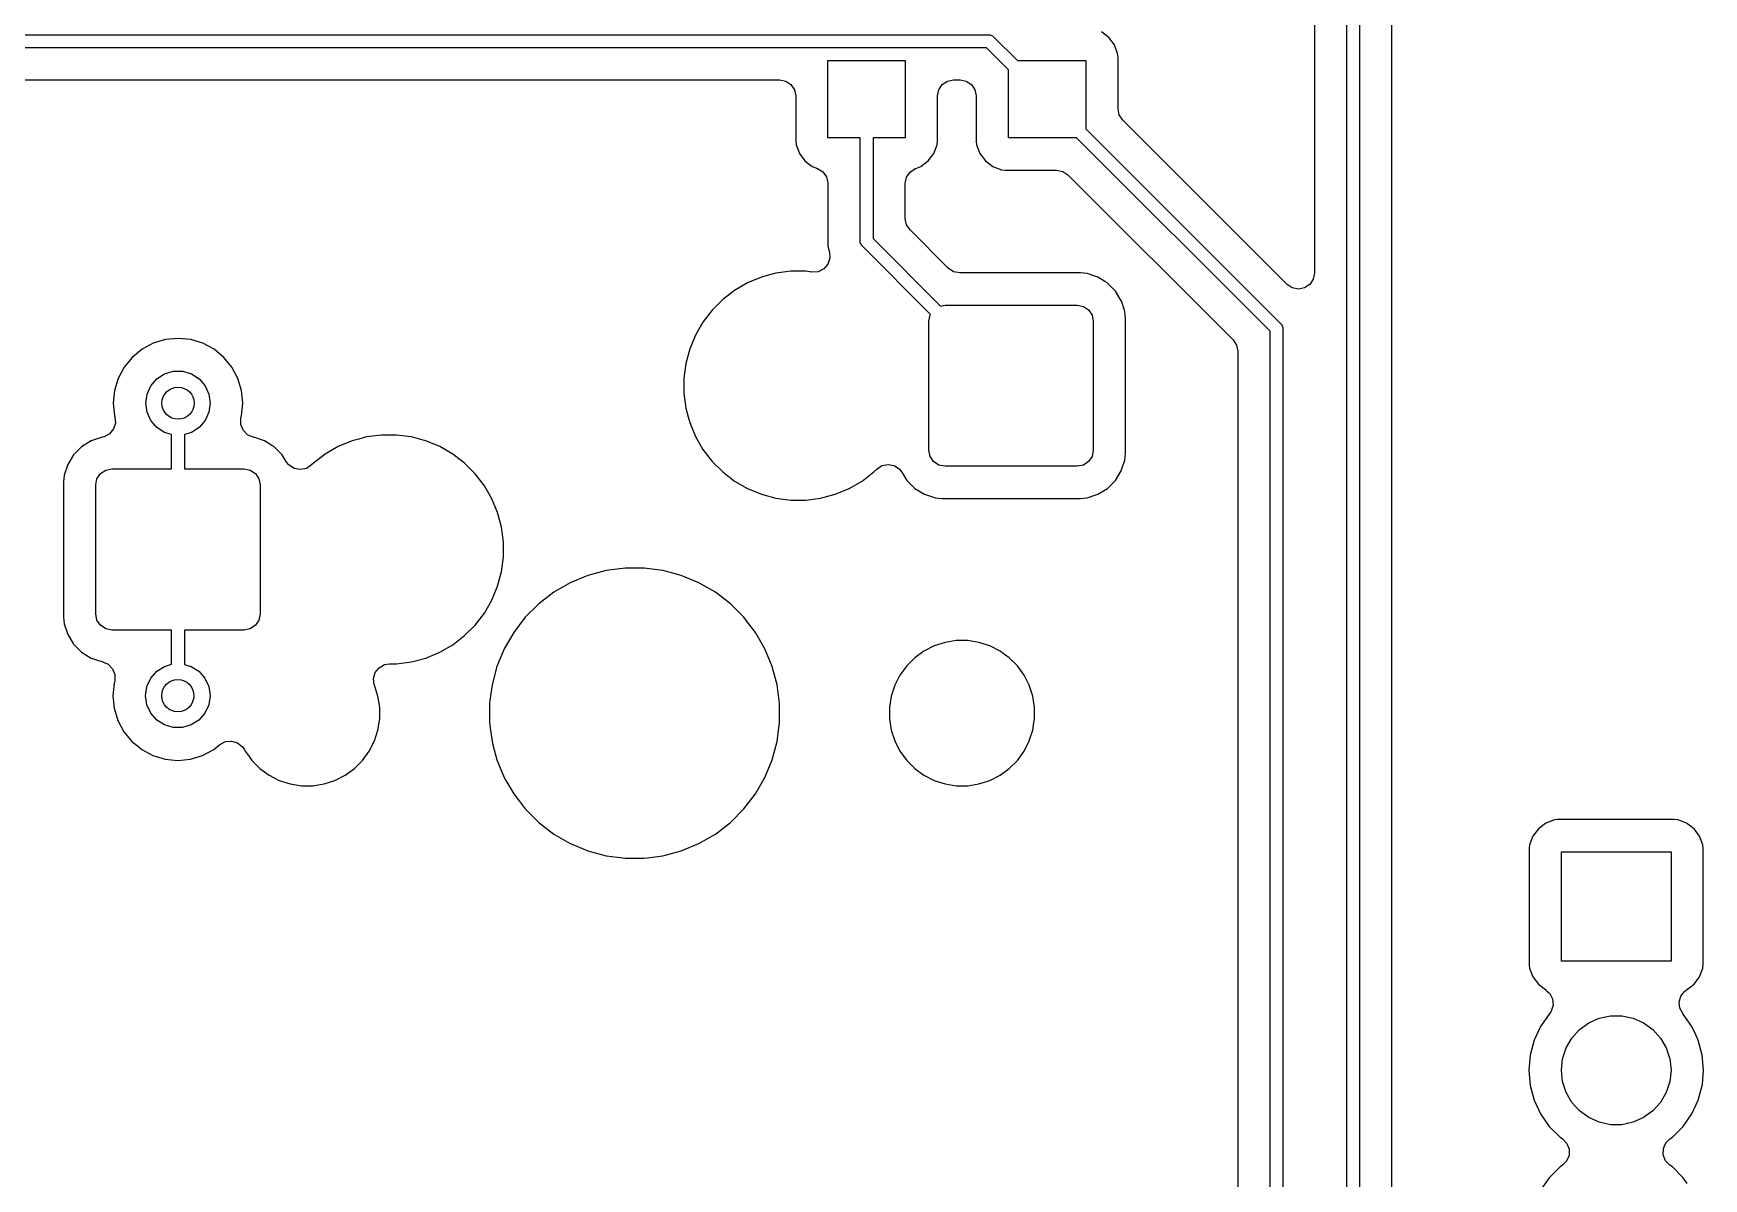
# Model space of a CAD drawing. Extents: x 17 to 170, y -181 to -32.
# Drawn here: x 116.15 to 142.06, y -79.6 to -61.83 of the extents above; entities that cross this region are included whole.
import ezdxf

# ---------------------------------------------------------------- set-up
doc = ezdxf.new("R2010")
doc.units = 0
doc.layers.add('BLACK', color=7, linetype='CONTINUOUS')

msp = doc.modelspace()

# ---------------------------------------------------------------- linework, layer by layer
at = {"layer": 'BLACK', "linetype": 'CONTINUOUS'}
for p, q in [((136.524325, -99.234325), (136.524325, -48.590747)), ((136.724325, -48.549325), (136.724325, -99.192903)), ((137.224825, -98.88245), (137.224825, -48.64846)), ((136.023825, -48.9012), (136.023825, -65.54845)), ((113.725, -61.85), (130.975, -61.85)), ((130.975, -61.85), (130.994509, -61.851921)), ((130.994509, -61.851921), (131.030557, -61.866853)), ((131.030557, -61.866853), (131.045711, -61.879289)), ((131.045711, -61.879289), (131.416422, -62.25)), ((132.832546, -61.892454), (132.717331, -61.806204)), ((132.918796, -62.007669), (132.832546, -61.892454)), ((130.933578, -62.05), (113.766422, -62.05)), ((131.275, -62.391422), (130.933578, -62.05)), ((132.969091, -62.142517), (132.918796, -62.007669)), ((132.975499, -62.202128), (132.969091, -62.142517)), ((128.475, -63.45), (128.475, -62.25)), ((128.475, -62.25), (129.675, -62.25)), ((129.675, -62.25), (129.675, -63.45)), ((131.275, -63.45), (131.275, -62.391422)), ((131.416422, -62.25), (132.475, -62.25)), ((132.475, -62.25), (132.475, -63.308578)), ((132.975499, -62.202134), (132.975499, -62.202128)), ((132.975499, -62.998124), (132.975499, -62.202134)), ((114.174499, -62.5505), (127.7255, -62.5505)), ((127.7255, -62.5505), (127.820788, -62.569454)), ((127.820788, -62.569454), (127.90157, -62.62343)), ((127.90157, -62.62343), (127.955546, -62.704212)), ((127.955546, -62.704212), (127.9745, -62.7995)), ((130.175499, -62.799498), (130.194453, -62.704212)), ((130.194453, -62.704212), (130.248429, -62.623431)), ((130.248429, -62.623431), (130.32921, -62.569454)), ((130.32921, -62.569454), (130.424499, -62.5505)), ((130.424499, -62.5505), (130.5255, -62.5505)), ((130.5255, -62.5505), (130.620788, -62.569454)), ((130.620788, -62.569454), (130.70157, -62.62343)), ((130.70157, -62.62343), (130.755546, -62.704212)), ((130.755546, -62.704212), (130.7745, -62.7995)), ((127.9745, -62.7995), (127.9745, -63.497865)), ((130.1755, -63.497873), (130.175499, -62.799498)), ((130.7745, -62.7995), (130.7745, -63.497865)), ((132.994453, -63.093412), (132.975499, -62.998124)), ((133.048429, -63.174194), (132.994453, -63.093412)), ((135.598755, -65.72452), (133.048429, -63.174194)), ((128.975, -63.45), (128.475, -63.45)), ((128.975, -65.053), (128.975, -63.45)), ((129.675, -63.45), (129.175, -63.45)), ((129.175, -63.45), (129.175, -65.011578)), ((132.333578, -63.45), (131.275, -63.45)), ((135.334165, -66.450586), (132.333578, -63.45)), ((132.475, -63.308578), (135.504875, -66.338454)), ((127.9745, -63.497865), (127.9745, -63.497868)), ((127.9745, -63.497868), (127.974501, -63.497872)), ((127.974501, -63.497872), (127.974946, -63.50201)), ((127.974946, -63.50201), (127.980908, -63.55748)), ((127.980908, -63.55748), (127.980909, -63.557484)), ((127.980909, -63.557484), (128.015828, -63.651106)), ((128.015828, -63.651106), (128.031204, -63.692331)), ((128.031204, -63.692331), (128.117454, -63.807546)), ((130.032546, -63.807546), (130.118796, -63.692331)), ((130.118796, -63.692331), (130.169091, -63.557483)), ((130.169091, -63.557483), (130.1755, -63.497873)), ((130.7745, -63.497865), (130.7745, -63.497868)), ((130.7745, -63.497868), (130.774501, -63.497872)), ((130.774501, -63.497872), (130.774946, -63.50201)), ((130.774946, -63.50201), (130.780908, -63.55748)), ((130.780908, -63.55748), (130.780909, -63.557484)), ((130.780909, -63.557484), (130.815828, -63.651106)), ((130.815828, -63.651106), (130.831204, -63.692331)), ((130.831204, -63.692331), (130.917454, -63.807546)), ((128.117454, -63.807546), (128.232669, -63.893796)), ((128.232669, -63.893796), (128.312517, -63.923577)), ((128.312517, -63.923577), (128.395171, -63.974634)), ((128.395171, -63.974634), (128.451997, -64.053437)), ((129.694454, -64.061589), (129.74843, -63.980807)), ((129.74843, -63.980807), (129.829212, -63.926831)), ((129.829212, -63.926831), (129.837455, -63.923587)), ((129.837455, -63.923587), (129.917331, -63.893796)), ((129.917331, -63.893796), (130.032546, -63.807546)), ((130.917454, -63.807546), (131.032669, -63.893796)), ((131.032669, -63.893796), (131.167517, -63.944091)), ((131.167517, -63.944091), (131.227127, -63.9505)), ((131.227127, -63.9505), (132.023124, -63.950499)), ((132.023124, -63.950499), (132.118412, -63.969453)), ((132.118412, -63.969453), (132.199193, -64.023429)), ((128.451997, -64.053437), (128.474341, -64.147987)), ((128.474341, -64.147987), (128.4745, -64.156877)), ((128.4745, -64.156877), (128.4745, -64.958665)), ((129.6755, -64.156877), (129.694454, -64.061589)), ((129.6755, -64.701125), (129.6755, -64.156877)), ((132.199193, -64.023429), (132.199194, -64.023429)), ((132.199194, -64.023429), (134.760735, -66.58497)), ((129.694454, -64.796413), (129.6755, -64.701125)), ((128.4745, -64.958665), (128.474499, -64.958683)), ((128.474499, -64.958683), (128.474499, -64.973943)), ((128.474499, -64.973943), (128.474499, -65.132057)), ((129.175, -65.011578), (130.222288, -66.058866)), ((129.74843, -64.877195), (129.694454, -64.796413)), ((130.342805, -65.47157), (129.74843, -64.877195)), ((128.474499, -65.132057), (128.489233, -65.187043)), ((128.489233, -65.187043), (128.498207, -65.220536)), ((128.498207, -65.220536), (128.504561, -65.317483)), ((128.976921, -65.072509), (128.975, -65.053)), ((128.991853, -65.108557), (128.976921, -65.072509)), ((129.004289, -65.123711), (128.991853, -65.108557)), ((130.068591, -66.188013), (129.004289, -65.123711)), ((127.667874, -65.549879), (127.533832, -65.585795)), ((127.667878, -65.549878), (127.667874, -65.549879)), ((127.66788, -65.549878), (127.667878, -65.549878)), ((127.898628, -65.5195), (127.66788, -65.549878)), ((128.131372, -65.5195), (127.898628, -65.5195)), ((128.131373, -65.5195), (128.131372, -65.5195)), ((128.225191, -65.531851), (128.131373, -65.5195)), ((128.322136, -65.525497), (128.225191, -65.531851)), ((128.409272, -65.482527), (128.322136, -65.525497)), ((128.473331, -65.409482), (128.409272, -65.482527)), ((128.504561, -65.317483), (128.473331, -65.409482)), ((130.423587, -65.525546), (130.342805, -65.47157)), ((130.518875, -65.5445), (130.423587, -65.525546)), ((132.392009, -65.5445), (130.518875, -65.5445)), ((132.392011, -65.5445), (132.392009, -65.5445)), ((132.443403, -65.54975), (132.392011, -65.5445)), ((132.494797, -65.555001), (132.443403, -65.54975)), ((132.494798, -65.555001), (132.494797, -65.555001)), ((132.494802, -65.555002), (132.494798, -65.555001)), ((132.661332, -65.610184), (132.494802, -65.555002)), ((136.023825, -65.54845), (136.004871, -65.643738)), ((127.026467, -65.815558), (126.841819, -65.957244)), ((127.228032, -65.699184), (127.026467, -65.815558)), ((127.228041, -65.699179), (127.228032, -65.699184)), ((127.443051, -65.61012), (127.228041, -65.699179)), ((127.533832, -65.585795), (127.443051, -65.61012)), ((132.661332, -65.610185), (132.66133, -65.610184)), ((132.66133, -65.610184), (132.661332, -65.610184)), ((132.661334, -65.610186), (132.661332, -65.610185)), ((132.768957, -65.676568), (132.661334, -65.610186)), ((132.805615, -65.699179), (132.768957, -65.676568)), ((132.810656, -65.702288), (132.805615, -65.699179)), ((132.934712, -65.826344), (132.810656, -65.702288)), ((135.679537, -65.778496), (135.598755, -65.72452)), ((135.774825, -65.79745), (135.679537, -65.778496)), ((135.870113, -65.778496), (135.774825, -65.79745)), ((135.950895, -65.72452), (135.870113, -65.778496)), ((136.004871, -65.643738), (135.950895, -65.72452)), ((126.841815, -65.957247), (126.677247, -66.121815)), ((126.841819, -65.957244), (126.841815, -65.957247)), ((130.222288, -66.058866), (130.292, -66.045)), ((130.292, -66.045), (132.342, -66.045)), ((132.342, -66.045), (132.437671, -66.06403)), ((132.437671, -66.06403), (132.518777, -66.118223)), ((133.026814, -65.975666), (132.934712, -65.826344)), ((133.029593, -65.984053), (133.026814, -65.975666)), ((133.075244, -66.121819), (133.029593, -65.984053)), ((126.535558, -66.306467), (126.419184, -66.508032)), ((126.677244, -66.121819), (126.535558, -66.306467)), ((126.677247, -66.121815), (126.677244, -66.121819)), ((130.042, -66.295), (130.06103, -66.199329)), ((130.042, -68.295), (130.042, -66.295)), ((130.06103, -66.199329), (130.068591, -66.188013)), ((132.518777, -66.118223), (132.57297, -66.199329)), ((132.57297, -66.199329), (132.592, -66.295)), ((132.592, -66.295), (132.592, -68.295)), ((133.081999, -66.142203), (133.075244, -66.121819)), ((133.092499, -66.244992), (133.081999, -66.142203)), ((133.0925, -68.345009), (133.092499, -66.244992)), ((118.195694, -66.580023), (118.0071, -66.637233)), ((118.391826, -66.560707), (118.195694, -66.580023)), ((118.587957, -66.580023), (118.391826, -66.560707)), ((118.776551, -66.637233), (118.587957, -66.580023)), ((126.419179, -66.508041), (126.33012, -66.723051)), ((126.419184, -66.508032), (126.419179, -66.508041)), ((134.760735, -66.58497), (134.814711, -66.665752)), ((135.334165, -100.584165), (135.334165, -66.450586)), ((135.504875, -66.338454), (135.517312, -66.353607)), ((135.517312, -66.353607), (135.517312, -66.353608)), ((135.517312, -66.353608), (135.532244, -66.389656)), ((135.532244, -66.389656), (135.534165, -66.409165)), ((135.534165, -66.409165), (135.534165, -100.542743)), ((117.833289, -66.730136), (117.680946, -66.855162)), ((118.007092, -66.637236), (117.833289, -66.730136)), ((118.0071, -66.637233), (118.007092, -66.637236)), ((118.776559, -66.637236), (118.776551, -66.637233)), ((118.950362, -66.730136), (118.776559, -66.637236)), ((118.950365, -66.730138), (118.950362, -66.730136)), ((119.102709, -66.855165), (118.950364, -66.730138)), ((118.950364, -66.730138), (118.950365, -66.730138)), ((126.330118, -66.72306), (126.269879, -66.947874)), ((126.33012, -66.723051), (126.330118, -66.72306)), ((134.814711, -66.665752), (134.833665, -66.76104)), ((134.833665, -66.76104), (134.833665, -83.40829)), ((117.555914, -67.007511), (117.463014, -67.181314)), ((117.68094, -66.855168), (117.555914, -67.007511)), ((117.680946, -66.855162), (117.68094, -66.855168)), ((118.064396, -67.188173), (118.184118, -67.111232)), ((118.184118, -67.111232), (118.320669, -67.071137)), ((118.320669, -67.071137), (118.462983, -67.071137)), ((118.462983, -67.071137), (118.599534, -67.111232)), ((118.599534, -67.111232), (118.719256, -67.188173)), ((119.102711, -66.855168), (119.102709, -66.855165)), ((119.227737, -67.007511), (119.102711, -66.855168)), ((119.320637, -67.181314), (119.227737, -67.007511)), ((126.269879, -66.947874), (126.2395, -67.178628)), ((117.405801, -67.369916), (117.386485, -67.566048)), ((117.463011, -67.181322), (117.405801, -67.369916)), ((117.463014, -67.181314), (117.463011, -67.181322)), ((117.91208, -67.425182), (117.971199, -67.295728)), ((117.971199, -67.295728), (118.064396, -67.188173)), ((118.719256, -67.188173), (118.812453, -67.295728)), ((118.812453, -67.295728), (118.871572, -67.425182)), ((119.320638, -67.181318), (119.320637, -67.181314)), ((119.32064, -67.181321), (119.320638, -67.181318)), ((119.37785, -67.369916), (119.32064, -67.181321)), ((119.397167, -67.566048), (119.37785, -67.369916)), ((126.2395, -67.178628), (126.2395, -67.411372)), ((117.386485, -67.566048), (117.405801, -67.762178)), ((117.891826, -67.566048), (117.91208, -67.425182)), ((117.91208, -67.706914), (117.891826, -67.566048)), ((118.871572, -67.425182), (118.891826, -67.566048)), ((118.891826, -67.566048), (118.871572, -67.706914)), ((119.37785, -67.76218), (119.397167, -67.566048)), ((126.2395, -67.411372), (126.269879, -67.642126)), ((117.419729, -67.873392), (117.391524, -67.966363)), ((117.405801, -67.762178), (117.410208, -67.776705)), ((117.410208, -67.776705), (117.419729, -67.873392)), ((117.971199, -67.836368), (117.91208, -67.706914)), ((118.064396, -67.943923), (117.971199, -67.836368)), ((118.812453, -67.836368), (118.719256, -67.943923)), ((118.871572, -67.706914), (118.812453, -67.836368)), ((119.366603, -67.894732), (119.368018, -67.797587)), ((119.368018, -67.797587), (119.37322, -67.77744)), ((119.37322, -67.77744), (119.37785, -67.76218)), ((126.269879, -67.642126), (126.306133, -67.777428)), ((126.306133, -67.777428), (126.33012, -67.866948)), ((126.33012, -67.866948), (126.419179, -68.081958)), ((117.045667, -68.150185), (116.896346, -68.242286)), ((117.212201, -68.095001), (117.045667, -68.150185)), ((117.224049, -68.092465), (117.212201, -68.095001)), ((117.244204, -68.087261), (117.224049, -68.092465)), ((117.329888, -68.041464), (117.244204, -68.087261)), ((117.391524, -67.966363), (117.329888, -68.041464)), ((118.184118, -68.020864), (118.064396, -67.943923)), ((118.29, -68.051953), (118.184118, -68.020864)), ((118.29, -68.585), (118.29, -68.051953)), ((118.599534, -68.020864), (118.49, -68.053026)), ((118.49, -68.053026), (118.49, -68.585)), ((118.719256, -67.943923), (118.599534, -68.020864)), ((119.402472, -67.985023), (119.366603, -67.894732)), ((119.470164, -68.054715), (119.402472, -67.985023)), ((119.559372, -68.093197), (119.470164, -68.054715)), ((119.567795, -68.095), (119.559372, -68.093197)), ((119.734332, -68.150184), (119.567795, -68.095)), ((119.734332, -68.150185), (119.73433, -68.150184)), ((119.73433, -68.150184), (119.734332, -68.150184)), ((119.734334, -68.150186), (119.734332, -68.150185)), ((119.847436, -68.219948), (119.734334, -68.150186)), ((121.093051, -68.15012), (120.878041, -68.239179)), ((121.194583, -68.122915), (121.093051, -68.15012)), ((121.317874, -68.089879), (121.194583, -68.122915)), ((121.317878, -68.089878), (121.317874, -68.089879)), ((121.31788, -68.089878), (121.317878, -68.089878)), ((121.548628, -68.0595), (121.31788, -68.089878)), ((121.781372, -68.0595), (121.548628, -68.0595)), ((122.012119, -68.089878), (121.781372, -68.0595)), ((122.012126, -68.089879), (122.012119, -68.089878)), ((122.19675, -68.139349), (122.012126, -68.089879)), ((122.236948, -68.15012), (122.19675, -68.139349)), ((122.451958, -68.239179), (122.236948, -68.15012)), ((126.419179, -68.081958), (126.419184, -68.081967)), ((126.419184, -68.081967), (126.419185, -68.081969)), ((126.419185, -68.081969), (126.535558, -68.283532)), ((116.772286, -68.366346), (116.680184, -68.515668)), ((116.896346, -68.242286), (116.772286, -68.366346)), ((119.878615, -68.239179), (119.847436, -68.219948)), ((119.883656, -68.242288), (119.878615, -68.239179)), ((120.007712, -68.366344), (119.883656, -68.242288)), ((120.007713, -68.366346), (120.007712, -68.366344)), ((120.007714, -68.366347), (120.007713, -68.366346)), ((120.077012, -68.478698), (120.007714, -68.366347)), ((120.676467, -68.355558), (120.491819, -68.497244)), ((120.878032, -68.239184), (120.676467, -68.355558)), ((120.878041, -68.239179), (120.878032, -68.239184)), ((122.451967, -68.239184), (122.451958, -68.239179)), ((122.451969, -68.239185), (122.451967, -68.239184)), ((122.653532, -68.355558), (122.451969, -68.239185)), ((122.838181, -68.497244), (122.653532, -68.355558)), ((126.535558, -68.283532), (126.677244, -68.468181)), ((130.06103, -68.390671), (130.042, -68.295)), ((130.115223, -68.471777), (130.06103, -68.390671)), ((132.57297, -68.390671), (132.518777, -68.471777)), ((132.592, -68.295), (132.57297, -68.390671)), ((133.081999, -68.447797), (133.0925, -68.345009)), ((116.680184, -68.515668), (116.625002, -68.682197)), ((117.13403, -68.739329), (117.188223, -68.658223)), ((117.188223, -68.658223), (117.269329, -68.60403)), ((117.269329, -68.60403), (117.365, -68.585)), ((117.365, -68.585), (118.29, -68.585)), ((118.49, -68.585), (119.415, -68.585)), ((119.415, -68.585), (119.510671, -68.60403)), ((119.510671, -68.60403), (119.591777, -68.658223)), ((119.591777, -68.658223), (119.64597, -68.739329)), ((120.112869, -68.524048), (120.077012, -68.478698)), ((120.193649, -68.578026), (120.112869, -68.524048)), ((120.288937, -68.596981), (120.193649, -68.578026)), ((120.384226, -68.578028), (120.288937, -68.596981)), ((120.465008, -68.524053), (120.384226, -68.578028)), ((120.491805, -68.497256), (120.465008, -68.524053)), ((120.491819, -68.497244), (120.491805, -68.497256)), ((123.002756, -68.661819), (122.838181, -68.497244)), ((123.144442, -68.846468), (123.002756, -68.661819)), ((126.677244, -68.468181), (126.841819, -68.632756)), ((126.841819, -68.632756), (127.026468, -68.774442)), ((129.003532, -68.774442), (129.188181, -68.632756)), ((129.188181, -68.632756), (129.231686, -68.589251)), ((129.231686, -68.589251), (129.312466, -68.535274)), ((129.312466, -68.535274), (129.407754, -68.516319)), ((129.407754, -68.516319), (129.503043, -68.535272)), ((129.503043, -68.535272), (129.583825, -68.589248)), ((129.583825, -68.589248), (129.619685, -68.6346)), ((129.619685, -68.6346), (129.699285, -68.763652)), ((130.196329, -68.52597), (130.115223, -68.471777)), ((130.292, -68.545), (130.196329, -68.52597)), ((132.342, -68.545), (130.292, -68.545)), ((132.437671, -68.52597), (132.342, -68.545)), ((132.518777, -68.471777), (132.437671, -68.52597)), ((132.934712, -68.763656), (133.026814, -68.614334)), ((133.026814, -68.614334), (133.081999, -68.447797)), ((116.625001, -68.682204), (116.6145, -68.784988)), ((116.6145, -68.784988), (116.6145, -70.885006)), ((116.625002, -68.682197), (116.625001, -68.682204)), ((117.115, -68.835), (117.13403, -68.739329)), ((117.115, -70.835), (117.115, -68.835)), ((119.64597, -68.739329), (119.665, -68.835)), ((119.665, -68.835), (119.665, -70.835)), ((123.260815, -69.048031), (123.144442, -68.846468)), ((127.026468, -68.774442), (127.228031, -68.890815)), ((127.228031, -68.890815), (127.228034, -68.890816)), ((127.228034, -68.890816), (127.228041, -68.89082)), ((127.228041, -68.89082), (127.443051, -68.979879)), ((128.586948, -68.979879), (128.801958, -68.89082)), ((128.801958, -68.89082), (128.801961, -68.890818)), ((128.801961, -68.890818), (128.801969, -68.890815)), ((128.801969, -68.890815), (129.003532, -68.774442)), ((129.699285, -68.763652), (129.699286, -68.763653)), ((129.699286, -68.763653), (129.699288, -68.763656)), ((129.699288, -68.763656), (129.823344, -68.887712)), ((129.823344, -68.887712), (129.972666, -68.979814)), ((132.661334, -68.979814), (132.810656, -68.887712)), ((132.810656, -68.887712), (132.934712, -68.763656)), ((123.260815, -69.048032), (123.260815, -69.048031)), ((123.26082, -69.048041), (123.260815, -69.048032)), ((123.349879, -69.263051), (123.26082, -69.048041)), ((127.443051, -68.979879), (127.443055, -68.97988)), ((127.443055, -68.97988), (127.44306, -68.979882)), ((127.44306, -68.979882), (127.667874, -69.040121)), ((127.667874, -69.040121), (127.898628, -69.0705)), ((127.898628, -69.0705), (128.131372, -69.0705)), ((128.131372, -69.0705), (128.362126, -69.040121)), ((128.362126, -69.040121), (128.58694, -68.979882)), ((128.58694, -68.979882), (128.586945, -68.979879)), ((128.586945, -68.979879), (128.586948, -68.979879)), ((129.972666, -68.979814), (129.972669, -68.979815)), ((129.972669, -68.979815), (129.972667, -68.979815)), ((129.972667, -68.979815), (130.128903, -69.031586)), ((130.128903, -69.031586), (130.139203, -69.034999)), ((130.139203, -69.034999), (130.241991, -69.0455)), ((130.241991, -69.0455), (132.392008, -69.045499)), ((132.392008, -69.045499), (132.494797, -69.034999)), ((132.494797, -69.034999), (132.661334, -68.979814)), ((123.34988, -69.263055), (123.349879, -69.263051)), ((123.349882, -69.26306), (123.34988, -69.263055)), ((123.410121, -69.487874), (123.349882, -69.26306)), ((123.4405, -69.718628), (123.410121, -69.487874)), ((123.410121, -70.182126), (123.4405, -69.951372)), ((123.4405, -69.951372), (123.4405, -69.718628)), ((123.349882, -70.40694), (123.410121, -70.182126)), ((125.035011, -70.163006), (124.750049, -70.23936)), ((125.327493, -70.1245), (125.035011, -70.163006)), ((125.327494, -70.1245), (125.327493, -70.1245)), ((125.622506, -70.1245), (125.327494, -70.1245)), ((125.622507, -70.1245), (125.622506, -70.1245)), ((125.914989, -70.163006), (125.622507, -70.1245)), ((125.914993, -70.163007), (125.914988, -70.163006)), ((125.914988, -70.163006), (125.914989, -70.163006)), ((126.068105, -70.204033), (125.914993, -70.163007)), ((126.19995, -70.23936), (126.068105, -70.204033)), ((123.282635, -70.569292), (123.349879, -70.406948)), ((123.349879, -70.406945), (123.349882, -70.40694)), ((123.349879, -70.406948), (123.349879, -70.406945)), ((124.477496, -70.352255), (124.22201, -70.499759)), ((124.4775, -70.352253), (124.477496, -70.352255)), ((124.750049, -70.23936), (124.4775, -70.352253)), ((126.472499, -70.352253), (126.19995, -70.23936)), ((126.472503, -70.352255), (126.472499, -70.352253)), ((126.472505, -70.352256), (126.472503, -70.352255)), ((126.472507, -70.352257), (126.472505, -70.352256)), ((126.554963, -70.399863), (126.472507, -70.352257)), ((126.727989, -70.499759), (126.554963, -70.399863)), ((123.144442, -70.823532), (123.260815, -70.621969)), ((123.260815, -70.621969), (123.282635, -70.569292)), ((123.987963, -70.679349), (123.779349, -70.887963)), ((124.222005, -70.499762), (123.987963, -70.679349)), ((124.22201, -70.499759), (124.222005, -70.499762)), ((126.727994, -70.499762), (126.727989, -70.499759)), ((126.962036, -70.679349), (126.727994, -70.499762)), ((126.962037, -70.67935), (126.962036, -70.679349)), ((126.962042, -70.679354), (126.962037, -70.67935)), ((127.170646, -70.887958), (126.962042, -70.679354)), ((116.6145, -70.885006), (116.625001, -70.9878)), ((116.625001, -70.9878), (116.680185, -71.154332)), ((117.13403, -70.930671), (117.115, -70.835)), ((117.188223, -71.011777), (117.13403, -70.930671)), ((119.64597, -70.930671), (119.591777, -71.011777)), ((119.665, -70.835), (119.64597, -70.930671)), ((123.002756, -71.008181), (123.144442, -70.823532)), ((123.779349, -70.887963), (123.599762, -71.122005)), ((127.170649, -70.887962), (127.170646, -70.887958)), ((127.17065, -70.887963), (127.170649, -70.887962)), ((127.198148, -70.923799), (127.17065, -70.887963)), ((127.350238, -71.122006), (127.198148, -70.923799)), ((116.680185, -71.154332), (116.767419, -71.295763)), ((117.269329, -71.06597), (117.188223, -71.011777)), ((117.365, -71.085), (117.269329, -71.06597)), ((118.29, -71.085), (117.365, -71.085)), ((118.29, -71.616973), (118.29, -71.085)), ((119.415, -71.085), (118.49, -71.085)), ((118.49, -71.085), (118.49, -71.618046)), ((119.510671, -71.06597), (119.415, -71.085)), ((119.591777, -71.011777), (119.510671, -71.06597)), ((122.653532, -71.314442), (122.838181, -71.172756)), ((122.838181, -71.172756), (123.002756, -71.008181)), ((123.599759, -71.12201), (123.452255, -71.377496)), ((123.599762, -71.122005), (123.599759, -71.12201)), ((127.497743, -71.377493), (127.350238, -71.122006)), ((130.466411, -71.2495), (130.291456, -71.277211)), ((130.466421, -71.2495), (130.466411, -71.2495)), ((130.643579, -71.2495), (130.466421, -71.2495)), ((130.643588, -71.2495), (130.643579, -71.2495)), ((130.818543, -71.277211), (130.643588, -71.2495)), ((116.767419, -71.295763), (116.772288, -71.303656)), ((116.772288, -71.303656), (116.896344, -71.427712)), ((116.896344, -71.427712), (117.045666, -71.519814)), ((122.236948, -71.519879), (122.451958, -71.43082)), ((122.451958, -71.43082), (122.451961, -71.430818)), ((122.451961, -71.430818), (122.451969, -71.430815)), ((122.451969, -71.430815), (122.653532, -71.314442)), ((123.452253, -71.3775), (123.33936, -71.650049)), ((123.452255, -71.377496), (123.452253, -71.3775)), ((127.610639, -71.650048), (127.497743, -71.377493)), ((129.821789, -71.516514), (129.696514, -71.641789)), ((129.96511, -71.412385), (129.821789, -71.516514)), ((130.122947, -71.331963), (129.96511, -71.412385)), ((130.122956, -71.331959), (130.122947, -71.331963)), ((130.122958, -71.331958), (130.122956, -71.331958)), ((130.122956, -71.331958), (130.122956, -71.331959)), ((130.291445, -71.277214), (130.122958, -71.331958)), ((130.291448, -71.277213), (130.291445, -71.277214)), ((130.29145, -71.277213), (130.291448, -71.277213)), ((130.291456, -71.277211), (130.29145, -71.277213)), ((130.818549, -71.277213), (130.818543, -71.277211)), ((130.818555, -71.277214), (130.818549, -71.277213)), ((130.987042, -71.331958), (130.818555, -71.277214)), ((130.98705, -71.331962), (130.987042, -71.331958)), ((130.987052, -71.331963), (130.98705, -71.331962)), ((131.144889, -71.412385), (130.987052, -71.331963)), ((131.174788, -71.434108), (131.144889, -71.412385)), ((131.288214, -71.516517), (131.174788, -71.434108)), ((131.413483, -71.641786), (131.288214, -71.516517)), ((117.045666, -71.519814), (117.045669, -71.519815)), ((117.045669, -71.519815), (117.045667, -71.519815)), ((117.045667, -71.519815), (117.210744, -71.574515)), ((117.210744, -71.574515), (117.212203, -71.574999)), ((117.212203, -71.574999), (117.212206, -71.574999)), ((117.212206, -71.574999), (117.220618, -71.5768)), ((117.220618, -71.5768), (117.309828, -71.615279)), ((117.309828, -71.615279), (117.377522, -71.684968)), ((117.377522, -71.684968), (117.413394, -71.775258)), ((117.413394, -71.775258), (117.411983, -71.872403)), ((117.967547, -71.833632), (118.060744, -71.726077)), ((118.060744, -71.726077), (118.180466, -71.649136)), ((118.180466, -71.649136), (118.29, -71.616973)), ((118.49, -71.618046), (118.595882, -71.649136)), ((118.595882, -71.649136), (118.715604, -71.726077)), ((118.715604, -71.726077), (118.808801, -71.833632)), ((121.424507, -71.839962), (121.450879, -71.746455)), ((121.450879, -71.746455), (121.511028, -71.670158)), ((121.511028, -71.670158), (121.595795, -71.622686)), ((121.595795, -71.622686), (121.672739, -71.6105)), ((121.672739, -71.6105), (121.781372, -71.6105)), ((121.781372, -71.6105), (122.012126, -71.580121)), ((122.012126, -71.580121), (122.23694, -71.519882)), ((122.23694, -71.519882), (122.236945, -71.519879)), ((122.236945, -71.519879), (122.236948, -71.519879)), ((123.33936, -71.650049), (123.263006, -71.935011)), ((127.686993, -71.935007), (127.610639, -71.650048)), ((129.696514, -71.641789), (129.592385, -71.78511)), ((131.517614, -71.78511), (131.413483, -71.641786)), ((117.40215, -71.907817), (117.382833, -72.103952)), ((117.406778, -71.892561), (117.40215, -71.907817)), ((117.411983, -71.872403), (117.406778, -71.892561)), ((117.888174, -72.103952), (117.908428, -71.963086)), ((117.908428, -71.963086), (117.967547, -71.833632)), ((118.808801, -71.833632), (118.86792, -71.963086)), ((118.86792, -71.963086), (118.888174, -72.103952)), ((121.435925, -71.936444), (121.424507, -71.839962)), ((121.43804, -71.942955), (121.435925, -71.936444)), ((121.438042, -71.942958), (121.43804, -71.942955)), ((121.492786, -72.111445), (121.438042, -71.942958)), ((123.263006, -71.935011), (123.231573, -72.173771)), ((127.7255, -72.227494), (127.686993, -71.935007)), ((129.511958, -71.942958), (129.457214, -72.111445)), ((129.511963, -71.942947), (129.511958, -71.942956)), ((129.511958, -71.942956), (129.511958, -71.942958)), ((129.592385, -71.78511), (129.511963, -71.942947)), ((131.598042, -71.942958), (131.517614, -71.78511)), ((131.652786, -72.111445), (131.598042, -71.942958)), ((117.382833, -72.103952), (117.402149, -72.300083)), ((117.908428, -72.244818), (117.888174, -72.103952)), ((117.967547, -72.374272), (117.908428, -72.244818)), ((118.86792, -72.244818), (118.808801, -72.374272)), ((118.888174, -72.103952), (118.86792, -72.244818)), ((121.492787, -72.111454), (121.492786, -72.111445)), ((121.492788, -72.111456), (121.492787, -72.111454)), ((121.511167, -72.227494), (121.492788, -72.111456)), ((121.520499, -72.286411), (121.511167, -72.227494)), ((121.5205, -72.286423), (121.520499, -72.286411)), ((121.5205, -72.463576), (121.5205, -72.286423)), ((123.231573, -72.173771), (123.2245, -72.227494)), ((123.2245, -72.227494), (123.2245, -72.522506)), ((127.7255, -72.286411), (127.7255, -72.227494)), ((127.7255, -72.522506), (127.7255, -72.286411)), ((129.457211, -72.111456), (129.4295, -72.286411)), ((129.4295, -72.286411), (129.4295, -72.463588)), ((129.457213, -72.11145), (129.457211, -72.111456)), ((129.457214, -72.111445), (129.457213, -72.111448)), ((129.457213, -72.111448), (129.457213, -72.11145)), ((131.652787, -72.111454), (131.652786, -72.111445)), ((131.652788, -72.111456), (131.652787, -72.111454)), ((131.680499, -72.286411), (131.652788, -72.111456)), ((131.6805, -72.286423), (131.680499, -72.286411)), ((131.6805, -72.463576), (131.6805, -72.286423)), ((117.402149, -72.300083), (117.459359, -72.488677)), ((117.459359, -72.488677), (117.459362, -72.488685)), ((117.459362, -72.488685), (117.552262, -72.662488)), ((118.060744, -72.481827), (117.967547, -72.374272)), ((118.180466, -72.558768), (118.060744, -72.481827)), ((118.715604, -72.481827), (118.595882, -72.558768)), ((118.808801, -72.374272), (118.715604, -72.481827)), ((121.492786, -72.638555), (121.511167, -72.522504)), ((121.511167, -72.522504), (121.520499, -72.463588)), ((121.520499, -72.463588), (121.5205, -72.463576)), ((123.2245, -72.522506), (123.239778, -72.638555)), ((127.686993, -72.814993), (127.7255, -72.522506)), ((129.4295, -72.463588), (129.457211, -72.638543)), ((131.652786, -72.638555), (131.671167, -72.522504)), ((131.671167, -72.522504), (131.680499, -72.463588)), ((131.680499, -72.463588), (131.6805, -72.463576)), ((117.552262, -72.662488), (117.577946, -72.693784)), ((117.577946, -72.693784), (117.677291, -72.814835)), ((118.317017, -72.598863), (118.180466, -72.558768)), ((118.459331, -72.598863), (118.317017, -72.598863)), ((118.595882, -72.558768), (118.459331, -72.598863)), ((119.126579, -72.816766), (119.223267, -72.807243)), ((119.223267, -72.807243), (119.316238, -72.835445)), ((121.357614, -72.96489), (121.438042, -72.807042)), ((121.438042, -72.807042), (121.492786, -72.638555)), ((123.239778, -72.638555), (123.262985, -72.814831)), ((129.457211, -72.638543), (129.457213, -72.638549)), ((129.457213, -72.638549), (129.457214, -72.638555)), ((129.457214, -72.638555), (129.511958, -72.807042)), ((129.511958, -72.807042), (129.511959, -72.807043)), ((129.511959, -72.807043), (129.511963, -72.807052)), ((129.511963, -72.807052), (129.592385, -72.964889)), ((131.517614, -72.96489), (131.598042, -72.807042)), ((131.598042, -72.807042), (131.652786, -72.638555)), ((117.677291, -72.814835), (117.73545, -72.862565)), ((117.73545, -72.862565), (117.829637, -72.939863)), ((117.829637, -72.939863), (118.00344, -73.032763)), ((118.00344, -73.032763), (118.003444, -73.032764)), ((118.003444, -73.032764), (118.003447, -73.032766)), ((118.003447, -73.032766), (118.192042, -73.089976)), ((118.584306, -73.089976), (118.772901, -73.032766)), ((118.772901, -73.032766), (118.946712, -72.939862)), ((118.946712, -72.939862), (119.0409, -72.862563)), ((119.0409, -72.862563), (119.126579, -72.816766)), ((119.316238, -72.835445), (119.391341, -72.897079)), ((119.391341, -72.897079), (119.420721, -72.941998)), ((119.420721, -72.941998), (119.432384, -72.964888)), ((119.432384, -72.964888), (119.493171, -73.048554)), ((119.493171, -73.048554), (119.536517, -73.108214)), ((121.253483, -73.108214), (121.357614, -72.96489)), ((123.262985, -72.814831), (123.263007, -72.814993)), ((123.263007, -72.814993), (123.27732, -72.868409)), ((123.27732, -72.868409), (123.33936, -73.09995)), ((127.610639, -73.099952), (127.686993, -72.814993)), ((129.592385, -72.964889), (129.641701, -73.032766)), ((129.641701, -73.032766), (129.696517, -73.108214)), ((131.413483, -73.108214), (131.517614, -72.96489)), ((118.192042, -73.089976), (118.388174, -73.109293)), ((118.388174, -73.109293), (118.584306, -73.089976)), ((119.536517, -73.108214), (119.661786, -73.233483)), ((119.661786, -73.233483), (119.80511, -73.337614)), ((120.98489, -73.337614), (121.128214, -73.233483)), ((121.128214, -73.233483), (121.253483, -73.108214)), ((123.33936, -73.09995), (123.452253, -73.372499)), ((127.497743, -73.372507), (127.610639, -73.099952)), ((129.696517, -73.108214), (129.821786, -73.233483)), ((129.821786, -73.233483), (129.96511, -73.337614)), ((131.14489, -73.337614), (131.288214, -73.233483)), ((131.288214, -73.233483), (131.413483, -73.108214)), ((119.80511, -73.337614), (119.962958, -73.418042)), ((119.962958, -73.418042), (120.131445, -73.472786)), ((120.131445, -73.472786), (120.131454, -73.472787)), ((120.131454, -73.472787), (120.131456, -73.472788)), ((120.131456, -73.472788), (120.306411, -73.500499)), ((120.306411, -73.500499), (120.306418, -73.500499)), ((120.306418, -73.500499), (120.306421, -73.5005)), ((120.306421, -73.5005), (120.306424, -73.5005)), ((120.306424, -73.5005), (120.483576, -73.5005)), ((120.483576, -73.5005), (120.483579, -73.5005)), ((120.483579, -73.5005), (120.483582, -73.500499)), ((120.483582, -73.500499), (120.483588, -73.500499)), ((120.483588, -73.500499), (120.658543, -73.472788)), ((120.658543, -73.472787), (120.658555, -73.472786)), ((120.658543, -73.472788), (120.658543, -73.472787)), ((120.658555, -73.472786), (120.827042, -73.418042)), ((120.827042, -73.418042), (120.98489, -73.337614)), ((123.452253, -73.372499), (123.452255, -73.372503)), ((123.452255, -73.372503), (123.452257, -73.372507)), ((123.452257, -73.372507), (123.478547, -73.418042)), ((123.478547, -73.418042), (123.599759, -73.627989)), ((127.350238, -73.627994), (127.497743, -73.372507)), ((129.96511, -73.337614), (130.122958, -73.418042)), ((130.122958, -73.418042), (130.291445, -73.472786)), ((130.291445, -73.472786), (130.291454, -73.472787)), ((130.291454, -73.472787), (130.291456, -73.472788)), ((130.291456, -73.472788), (130.466411, -73.500499)), ((130.466411, -73.500499), (130.466418, -73.500499)), ((130.466418, -73.500499), (130.466421, -73.5005)), ((130.466421, -73.5005), (130.466424, -73.5005)), ((130.466424, -73.5005), (130.643576, -73.5005)), ((130.643576, -73.5005), (130.643579, -73.5005)), ((130.643579, -73.5005), (130.643582, -73.500499)), ((130.643582, -73.500499), (130.643588, -73.500499)), ((130.643588, -73.500499), (130.818543, -73.472788)), ((130.818543, -73.472787), (130.818555, -73.472786)), ((130.818543, -73.472788), (130.818543, -73.472787)), ((130.818555, -73.472786), (130.987042, -73.418042)), ((130.987042, -73.418042), (131.14489, -73.337614)), ((123.599759, -73.627989), (123.599762, -73.627994)), ((123.599762, -73.627994), (123.682584, -73.73593)), ((123.682584, -73.73593), (123.779354, -73.862042)), ((127.170646, -73.862042), (127.350238, -73.627994)), ((123.779354, -73.862042), (123.987958, -74.070646)), ((123.987958, -74.070646), (123.987962, -74.070649)), ((123.987962, -74.070649), (123.987963, -74.07065)), ((123.987963, -74.07065), (124.0845, -74.144726)), ((126.727994, -74.250238), (126.962042, -74.070646)), ((126.962042, -74.070646), (127.170646, -73.862042)), ((139.61267, -74.081203), (139.497455, -74.167453)), ((139.747515, -74.030909), (139.61267, -74.081203)), ((139.747519, -74.030908), (139.747515, -74.030909)), ((139.794314, -74.025878), (139.747519, -74.030908)), ((139.807128, -74.024501), (139.794314, -74.025878)), ((139.80713, -74.0245), (139.807128, -74.024501)), ((139.807134, -74.0245), (139.80713, -74.0245)), ((141.602873, -74.0245), (139.807134, -74.0245)), ((141.662481, -74.030908), (141.602873, -74.0245)), ((141.717117, -74.051286), (141.662481, -74.030908)), ((141.797331, -74.081204), (141.717117, -74.051286)), ((141.912546, -74.167454), (141.797331, -74.081204)), ((124.0845, -74.144726), (124.222006, -74.250238)), ((124.222006, -74.250238), (124.477493, -74.397743)), ((126.472507, -74.397743), (126.727994, -74.250238)), ((139.411204, -74.282669), (139.360908, -74.417518)), ((139.497453, -74.167455), (139.411204, -74.282669)), ((139.497455, -74.167453), (139.497453, -74.167455)), ((141.998796, -74.282669), (141.912546, -74.167454)), ((142.049091, -74.417517), (141.998796, -74.282669)), ((124.477493, -74.397743), (124.477498, -74.397745)), ((124.477498, -74.397745), (124.4775, -74.397746)), ((124.4775, -74.397746), (124.478362, -74.398103)), ((124.478362, -74.398103), (124.750048, -74.510639)), ((124.750048, -74.510639), (125.035007, -74.586993)), ((125.035007, -74.586993), (125.212617, -74.610376)), ((125.212617, -74.610376), (125.327493, -74.6255)), ((125.327493, -74.6255), (125.327494, -74.6255)), ((125.327494, -74.6255), (125.622507, -74.6255)), ((125.622507, -74.6255), (125.675767, -74.618488)), ((125.675767, -74.618488), (125.914993, -74.586993)), ((125.914993, -74.586993), (126.199952, -74.510639)), ((126.199952, -74.510639), (126.472507, -74.397743)), ((139.360908, -74.417518), (139.3545, -74.477123)), ((139.3545, -74.477123), (139.3545, -76.272865)), ((139.855, -76.225), (139.855, -74.525)), ((139.855, -74.525), (141.555, -74.525)), ((141.555, -74.525), (141.555, -76.225)), ((142.055499, -74.477128), (142.049091, -74.417517)), ((142.0555, -75.881912), (142.055499, -74.477128)), ((142.0555, -76.272873), (142.0555, -75.881912)), ((139.3545, -76.272865), (139.3545, -76.272868)), ((139.3545, -76.272868), (139.354501, -76.272872)), ((139.354501, -76.272872), (139.356567, -76.292093)), ((139.356567, -76.292093), (139.360908, -76.33248)), ((139.360908, -76.33248), (139.360909, -76.332484)), ((139.360909, -76.332484), (139.411203, -76.467329)), ((141.555, -76.225), (139.855, -76.225)), ((141.998796, -76.467331), (142.049091, -76.332483)), ((142.049091, -76.332483), (142.0555, -76.272873)), ((139.411203, -76.467329), (139.411204, -76.467331)), ((139.411204, -76.467331), (139.497454, -76.582546)), ((139.497454, -76.582546), (139.612669, -76.668796)), ((139.612669, -76.668796), (139.61267, -76.668796)), ((139.61267, -76.668796), (139.626927, -76.679469)), ((139.626927, -76.679469), (139.624454, -76.682771)), ((139.624454, -76.682771), (139.672965, -76.723305)), ((141.710037, -76.764584), (141.77085, -76.688815)), ((141.77085, -76.688815), (141.783571, -76.680135)), ((141.783073, -76.679469), (141.797329, -76.668796)), ((141.783571, -76.680135), (141.783073, -76.679469)), ((141.797329, -76.668796), (141.797331, -76.668796)), ((141.797331, -76.668796), (141.912546, -76.582546)), ((141.912546, -76.582546), (141.998796, -76.467331)), ((139.672965, -76.723305), (139.718006, -76.809389)), ((139.726675, -76.906156), (139.697653, -76.998875)), ((139.718006, -76.809389), (139.726675, -76.906156)), ((141.682848, -76.857857), (141.710037, -76.764584)), ((141.693423, -76.954434), (141.682848, -76.857857)), ((141.737398, -77.034596), (141.693423, -76.954434)), ((139.666513, -77.043587), (139.530965, -77.237169)), ((139.669855, -77.039605), (139.666513, -77.043587)), ((139.697653, -76.998875), (139.669855, -77.039605)), ((140.136239, -77.283327), (140.28, -77.178878)), ((140.28, -77.178878), (140.442336, -77.106602)), ((140.442336, -77.106602), (140.616151, -77.069656)), ((140.616151, -77.069656), (140.793849, -77.069656)), ((140.793849, -77.069656), (140.967664, -77.106602)), ((140.967664, -77.106602), (141.13, -77.178878)), ((141.13, -77.178878), (141.273761, -77.283327)), ((141.737259, -77.034694), (141.737398, -77.034596)), ((141.73815, -77.035966), (141.737259, -77.034694)), ((141.740151, -77.039614), (141.73815, -77.035966)), ((141.743492, -77.043596), (141.740151, -77.039614)), ((141.743495, -77.043599), (141.743492, -77.043596)), ((141.805594, -77.132286), (141.743495, -77.043599)), ((141.879034, -77.237169), (141.805594, -77.132286)), ((139.431097, -77.451335), (139.369935, -77.679598)), ((139.431098, -77.451333), (139.431097, -77.451335)), ((139.530961, -77.237177), (139.431098, -77.451333)), ((139.530965, -77.237169), (139.530961, -77.237177)), ((139.928486, -77.569274), (140.017336, -77.415383)), ((140.017336, -77.415383), (140.136239, -77.283327)), ((141.273761, -77.283327), (141.392664, -77.415383)), ((141.392664, -77.415383), (141.481514, -77.569274)), ((141.879038, -77.237177), (141.879034, -77.237169)), ((141.938955, -77.36567), (141.879038, -77.237177)), ((141.978903, -77.451337), (141.938955, -77.36567)), ((142.040063, -77.679592), (141.978903, -77.451337)), ((139.369935, -77.679598), (139.349341, -77.914994)), ((139.873575, -77.738275), (139.928486, -77.569274)), ((141.481514, -77.569274), (141.536425, -77.738275)), ((142.040063, -77.679595), (142.040063, -77.679592)), ((142.040064, -77.679598), (142.040063, -77.679595)), ((142.060659, -77.914994), (142.040064, -77.679598)), ((139.349341, -77.914994), (139.349341, -77.915005)), ((139.349341, -77.915005), (139.369935, -78.150401)), ((139.855, -77.915), (139.873575, -77.738275)), ((139.873575, -78.091725), (139.855, -77.915)), ((141.536425, -77.738275), (141.555, -77.915)), ((141.555, -77.915), (141.536425, -78.091725)), ((142.041107, -78.138475), (142.060659, -77.915005)), ((142.060659, -77.915005), (142.060659, -77.914994)), ((139.369935, -78.150401), (139.430885, -78.377874)), ((139.928486, -78.260726), (139.873575, -78.091725)), ((141.536425, -78.091725), (141.481514, -78.260726)), ((141.978903, -78.378663), (142.040063, -78.150408)), ((142.040063, -78.150408), (142.041107, -78.138475)), ((139.430885, -78.377874), (139.431097, -78.378663)), ((139.431097, -78.378663), (139.530965, -78.59283)), ((140.017336, -78.414617), (139.928486, -78.260726)), ((140.136239, -78.546673), (140.017336, -78.414617)), ((141.392664, -78.414617), (141.273761, -78.546673)), ((141.481514, -78.260726), (141.392664, -78.414617)), ((141.879035, -78.59283), (141.978903, -78.378663)), ((139.530965, -78.59283), (139.666505, -78.786401)), ((140.28, -78.651122), (140.136239, -78.546673)), ((140.442336, -78.723398), (140.28, -78.651122)), ((140.616151, -78.760344), (140.442336, -78.723398)), ((140.793849, -78.760344), (140.616151, -78.760344)), ((140.967664, -78.723398), (140.793849, -78.760344)), ((141.13, -78.651122), (140.967664, -78.723398)), ((141.273761, -78.546673), (141.13, -78.651122)), ((141.743495, -78.786401), (141.879035, -78.59283)), ((139.666505, -78.786401), (139.833599, -78.953495)), ((139.833599, -78.953495), (139.872925, -78.981031)), ((139.872925, -78.981031), (139.940107, -79.051209)), ((141.475925, -79.042181), (141.537073, -78.981032)), ((141.537073, -78.981032), (141.576401, -78.953495)), ((141.576401, -78.953495), (141.743495, -78.786401)), ((139.973202, -79.23889), (139.934074, -79.327818)), ((139.940107, -79.051209), (139.975321, -79.141758)), ((139.975321, -79.141758), (139.973202, -79.23889)), ((141.434678, -79.22824), (141.436797, -79.131108)), ((141.469891, -79.318789), (141.434678, -79.22824)), ((141.436797, -79.131108), (141.475925, -79.042181)), ((139.833603, -79.416501), (139.666504, -79.5836)), ((139.872928, -79.388965), (139.833603, -79.416501)), ((139.934074, -79.327818), (139.872928, -79.388965)), ((141.537074, -79.388967), (141.469891, -79.318789)), ((141.576401, -79.416505), (141.537074, -79.388967)), ((141.743495, -79.583599), (141.576401, -79.416505)), ((139.666504, -79.5836), (139.530965, -79.777169)), ((141.805594, -79.672286), (141.743495, -79.583599))]:
    msp.add_line(p, q, dxfattribs=at)
at = {"layer": 'BLACK'}
for centre in [(118.391826, -67.566048), (118.388174, -72.103952)]:
    msp.add_circle(centre, 0.25, dxfattribs=at)

doc.saveas('drawing.dxf')
